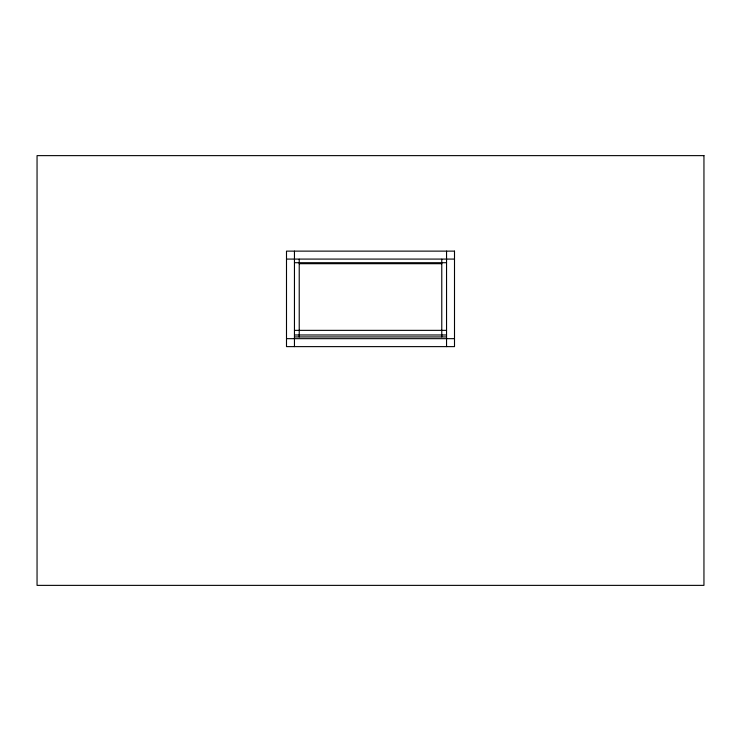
<?xml version="1.0" encoding="UTF-8"?>
<svg xmlns="http://www.w3.org/2000/svg" width="741" height="741" viewBox="0 0 741 741"><rect width="100%" height="100%" fill="white"/><g stroke="black" fill="none" stroke-linecap="round" stroke-linejoin="round"><path stroke-width="1.11" d="M286.498 259.081L454.502 259.081M294.455 262.712L446.545 262.712M299.225 263.694L441.775 263.694M294.455 330.356L446.545 330.356M294.455 334.969L446.545 334.969M294.455 336.942L446.545 336.942M286.498 338.665L454.502 338.665M446.545 251.125L446.545 346.621M441.775 259.239L441.775 336.942M299.225 259.239L299.225 336.942M294.455 251.125L294.455 346.621M703.95 155.629L37.05 155.629L37.05 585.371L703.95 585.371L703.95 155.629M454.502 251.125L286.498 251.125L286.498 346.621L454.502 346.621L454.502 251.125"/></g></svg>
